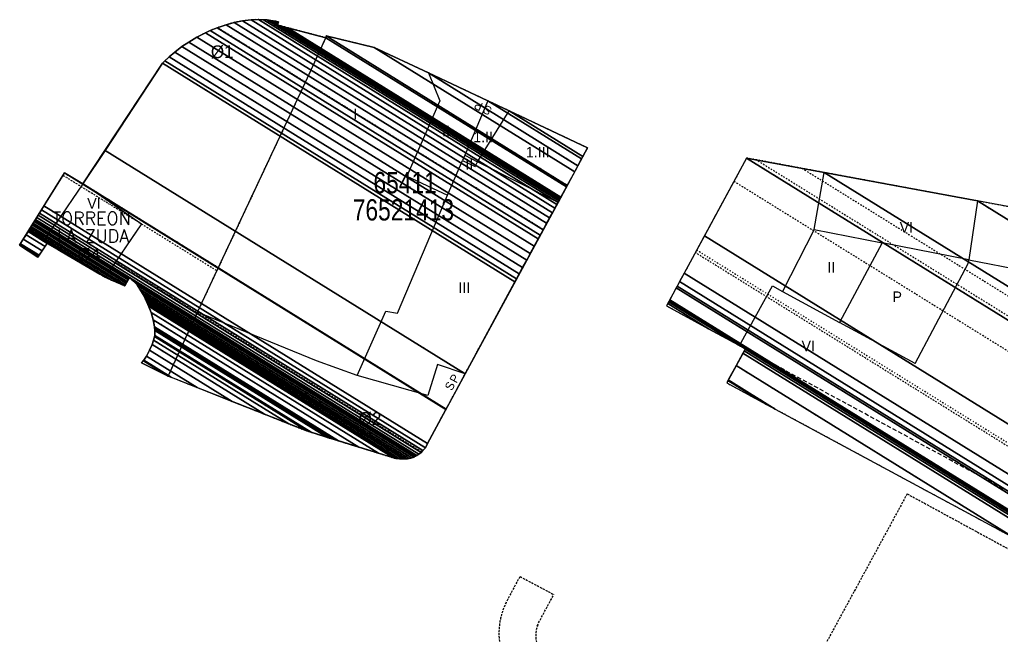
# Model space of a CAD drawing. Extents: x 676297 to 676945, y 613531 to 614154.
# Drawn here: x 676483.1 to 676598.5, y 614081.4 to 614153.8 of the extents above; entities that cross this region are included whole.
import ezdxf
from ezdxf.enums import TextEntityAlignment as Align

# ---------------------------------------------------------------- set-up
doc = ezdxf.new("R2010")
doc.units = 0
doc.header["$MEASUREMENT"] = 0
for name, pattern in [('DASHED', [0.75, 0.5, -0.25]), ('DOT', [0.25, 0, -0.25]), ('HIDDEN', [0.375, 0.25, -0.125])]:
    doc.linetypes.add(name, pattern=pattern)
doc.layers.get('0').update_dxf_attribs({"linetype": 'CONTINUOUS'})
for name, color, linetype in [('10', 7, 'CONTINUOUS'), ('11', 7, 'CONTINUOUS'), ('12', 7, 'CONTINUOUS'), ('13', 7, 'CONTINUOUS'), ('22', 7, 'CONTINUOUS'), ('25', 7, 'CONTINUOUS'), ('26', 7, 'CONTINUOUS'), ('27', 7, 'CONTINUOUS'), ('29', 7, 'CONTINUOUS'), ('62', 7, 'CONTINUOUS'), ('8', 7, 'CONTINUOUS')]:
    doc.layers.add(name, color=color, linetype=linetype)
doc.styles.add('ROMANS', font='ROMANS', dxfattribs={"height": 0.2})
doc.styles.get("Standard").update_dxf_attribs({"font": 'txt', "height": 0.2})

msp = doc.modelspace()

# ---------------------------------------------------------------- linework, layer by layer
at = {"layer": '10', "color": 215, "linetype": 'CONTINUOUS'}
for p, q in [((676506.34, 614152.86), (676507.41, 614153.22)), ((676507.41, 614153.22), (676508.34, 614153.49)), ((676508.34, 614153.49), (676509.34, 614153.67)), ((676509.34, 614153.67), (676510.33, 614153.8)), ((676510.33, 614153.8), (676511.21, 614153.82)), ((676511.21, 614153.82), (676512.17, 614153.78)), ((676512.17, 614153.78), (676512.84, 614153.69)), ((676512.84, 614153.69), (676513.22, 614153.62)), ((676513.22, 614153.62), (676513.54, 614153.55)), ((676513.54, 614153.55), (676513.44, 614153.18)), ((676513.44, 614153.18), (676519.11, 614151.69)), ((676503.98, 614151.74), (676504.97, 614152.28)), ((676504.97, 614152.28), (676505.54, 614152.54)), ((676505.54, 614152.54), (676506.34, 614152.86)), ((676519.11, 614151.69), (676519.17, 614151.9)), ((676519.17, 614151.9), (676524.79, 614150.54)), ((676501.37, 614150.01), (676502.22, 614150.66)), ((676502.22, 614150.66), (676503.02, 614151.18)), ((676503.02, 614151.18), (676503.98, 614151.74)), ((676500.71, 614149.43), (676501.37, 614150.01)), ((676524.79, 614150.54), (676531.17, 614147.55)), ((676490.57, 614134.5), (676499.94, 614148.68)), ((676499.94, 614148.68), (676500.22, 614148.96)), ((676500.22, 614148.96), (676500.71, 614149.43)), ((676531.17, 614147.55), (676538.16, 614144.27)), ((676538.16, 614144.27), (676540.65, 614143.1)), ((676540.65, 614143.1), (676549.87, 614138.74)), ((676549.87, 614138.74), (676546.4, 614132.34)), ((676568.54, 614137.55), (676559.14, 614120.18)), ((676568.54, 614137.55), (676577.64, 614135.86)), ((676577.64, 614135.86), (676595.67, 614132.5)), ((676546.4, 614132.34), (676535.48, 614112.2)), ((676654.61, 614121.52), (676595.67, 614132.5)), ((676486.39, 614127.53), (676485.28, 614125.91)), ((676493.19, 614123.54), (676486.39, 614127.53)), ((676495.5, 614122.53), (676493.19, 614123.53)), ((676496.05, 614123.5), (676495.5, 614122.53)), ((676496.51, 614123.08), (676496.05, 614123.5)), ((676496.96, 614122.65), (676496.51, 614123.08)), ((676497.28, 614122.12), (676496.96, 614122.65)), ((676497.76, 614121.3), (676497.28, 614122.12)), ((676498.21, 614120.34), (676497.76, 614121.3)), ((676498.61, 614119.41), (676498.21, 614120.34)), ((676559.14, 614120.18), (676567.71, 614115.5)), ((676498.85, 614118.55), (676498.61, 614119.41)), ((676499.01, 614117.7), (676498.85, 614118.55)), ((676499.05, 614117.28), (676499.01, 614117.7)), ((676499.03, 614116.7), (676499.05, 614117.28)), ((676498.72, 614115.62), (676498.87, 614116.16)), ((676498.87, 614116.16), (676499.03, 614116.7)), ((676498.07, 614114.27), (676498.41, 614114.97)), ((676498.41, 614114.97), (676498.72, 614115.62)), ((676568.4, 614115.12), (676566.21, 614111.12)), ((676568.4, 614115.12), (676567.71, 614115.5)), ((676497.48, 614113.48), (676497.75, 614113.78)), ((676497.75, 614113.78), (676498.07, 614114.27)), ((676500.61, 614111.93), (676497.48, 614113.48)), ((676516.87, 614105.47), (676500.61, 614111.93)), ((676535.48, 614112.2), (676531.07, 614103.99)), ((676566.21, 614111.12), (676570.88, 614108.59)), ((676570.88, 614108.59), (676571.91, 614108.05)), ((676571.91, 614108.05), (676600.18, 614092.78)), ((676527.17, 614102.28), (676516.87, 614105.47)), ((676530.81, 614103.49), (676530.52, 614103.16)), ((676531.07, 614103.99), (676530.81, 614103.49)), ((676527.49, 614102.24), (676527.17, 614102.28)), ((676527.81, 614102.21), (676527.49, 614102.24)), ((676528.22, 614102.18), (676527.81, 614102.21)), ((676528.58, 614102.19), (676528.22, 614102.18)), ((676528.91, 614102.25), (676528.58, 614102.19)), ((676529.17, 614102.3), (676528.91, 614102.25)), ((676529.48, 614102.4), (676529.17, 614102.3)), ((676529.74, 614102.56), (676529.48, 614102.4)), ((676530.05, 614102.75), (676529.74, 614102.56)), ((676530.32, 614102.93), (676530.05, 614102.75)), ((676530.52, 614103.16), (676530.32, 614102.93))]:
    msp.add_line(p, q, dxfattribs=at)
msp.add_lwpolyline([(676485.28, 614125.91), (676483.15, 614127.32), (676488.41, 614135.79), (676490.58, 614134.51)], dxfattribs=at)
at = {"layer": '11', "color": 215, "linetype": 'CONTINUOUS'}
for p, q in [((676516.73, 614146.48), (676519.11, 614151.69)), ((676504.01, 614119.37), (676516.73, 614146.48)), ((676490.58, 614134.51), (676490.6, 614134.54)), ((676490.6, 614134.54), (676497.47, 614129.81)), ((676497.47, 614129.81), (676493.19, 614123.54)), ((676500.61, 614111.93), (676504.01, 614119.37))]:
    msp.add_line(p, q, dxfattribs=at)
at = {"layer": '12', "color": 15, "linetype": 'CONTINUOUS'}
for p, q in [((676531.17, 614147.55), (676532.52, 614144.26)), ((676532.52, 614144.26), (676528.65, 614135.42)), ((676538.16, 614144.27), (676535.43, 614137.87)), ((676536.93, 614137.12), (676540.65, 614143.1)), ((676533.43, 614133.19), (676535.17, 614137.26)), ((676535.43, 614137.87), (676535.17, 614137.26)), ((676535.17, 614137.26), (676536.65, 614136.55)), ((676535.43, 614137.87), (676536.93, 614137.12)), ((676536.65, 614136.55), (676536.93, 614137.12)), ((676546.4, 614132.34), (676536.93, 614137.12)), ((676576.49, 614129.13), (676577.64, 614135.86)), ((676490.59, 614134.53), (676487.48, 614129.99)), ((676528.65, 614135.42), (676533.43, 614133.19)), ((676527.52, 614119.31), (676533.43, 614133.19)), ((676595.67, 614132.5), (676594.64, 614125.59)), ((676485.97, 614127.81), (676487.48, 614129.99)), ((676576.49, 614129.13), (676572.77, 614121.86)), ((676576.49, 614129.13), (676584.49, 614127.57)), ((676486.39, 614127.52), (676485.97, 614127.81)), ((676584.49, 614127.57), (676579.46, 614118.23)), ((676594.64, 614125.59), (676584.49, 614127.57)), ((676594.59, 614125.15), (676594.64, 614125.59)), ((676594.64, 614125.59), (676611.08, 614122.38)), ((676588.33, 614113.41), (676594.59, 614125.15)), ((676567.71, 614115.5), (676571.58, 614122.51)), ((676571.58, 614122.51), (676572.77, 614121.86)), ((676572.77, 614121.86), (676579.46, 614118.23)), ((676522.78, 614112), (676526.17, 614119.57)), ((676526.17, 614119.57), (676527.52, 614119.31)), ((676504.52, 614119.24), (676504.01, 614119.37)), ((676518.04, 614113.7), (676504.52, 614119.24)), ((676588.33, 614113.41), (676579.46, 614118.23)), ((676522.78, 614112), (676518.04, 614113.7)), ((676532.24, 614113.29), (676531.12, 614109.62)), ((676535.48, 614112.2), (676532.24, 614113.29)), ((676531.12, 614109.62), (676522.78, 614112))]:
    msp.add_line(p, q, dxfattribs=at)
at = {"layer": '12', "color": 15, "linetype": 'DASHED'}
msp.add_line((676598.69, 614098.68), (676568.4, 614115.12), dxfattribs=at)
at = {"layer": '8', "color": 15, "linetype": 'HIDDEN'}
for p, q in [((676587.41, 614098.08), (676570.05, 614066.14)), ((676587.41, 614098.08), (676626.05, 614077.04)), ((676540.24, 614085.17), (676541.94, 614088.36)), ((676541.94, 614088.36), (676545.9, 614086.25)), ((676543.94, 614082.58), (676545.9, 614086.25))]:
    msp.add_line(p, q, dxfattribs=at)
for centre, radius, start, end in [((676547.45, 614081.69), 8, 153.0029, 243.1902), ((676547.24, 614081.43), 3.47, 158.6397, 240.7254)]:
    msp.add_arc(centre, radius, start, end, dxfattribs=at)

# ---------------------------------------------------------------- texts
at = {"layer": '13', "color": 15, "linetype": 'CONTINUOUS'}
for s, p in [('I', (676522.57, 614142.71)), ('II', (676533.25, 614140.74)), ('1.II', (676537.6, 614140.03)), ('1.III', (676544.01, 614138.24)), ('II', (676535.96, 614136.81)), ('VI', (676491.88, 614132.21)), ('VI', (676587.32, 614129.41)), ('II', (676578.49, 614124.69)), ('III', (676535.38, 614122.32)), ('P', (676586.24, 614121.24)), ('VI', (676575.79, 614115.46))]:
    msp.add_text(s, height=1.25, dxfattribs=at).set_placement(p, align=Align.MIDDLE)
at = {"layer": '22', "color": 7, "linetype": 'CONTINUOUS'}
for s, rotation, p in [('P', 153.9949, (676537.04, 614143.67)), ('S', 153.9949, (676538.1, 614143.17)), ('P', 61.5641, (676534.24, 614111.64)), ('S', 61.5641, (676533.69, 614110.75))]:
    msp.add_text(s, height=1, rotation=rotation, dxfattribs=at).set_placement(p, align=Align.MIDDLE)
at = {"layer": '25', "color": 215, "linetype": 'CONTINUOUS', "width": 0.8}
msp.add_text('65411', height=2.5, dxfattribs=at).set_placement((676528.43, 614134.66), align=Align.MIDDLE)
at = {"layer": '26', "color": 215, "linetype": 'CONTINUOUS', "width": 0.8}
msp.add_text('76521413', height=2.5, dxfattribs=at).set_placement((676528.23, 614131.46), align=Align.MIDDLE)
at = {"layer": '26', "color": 215, "linetype": 'CONTINUOUS'}
msp.add_text('O', height=0.1, dxfattribs=at).set_placement((676528.77, 614133.06), align=Align.MIDDLE)
at = {"layer": '27', "color": 215, "linetype": 'CONTINUOUS'}
for s, p in [('%%c1', (676506.95, 614150.04)), ('%%c4', (676491.27, 614126.21)), ('%%c2', (676524.31, 614106.94))]:
    msp.add_text(s, height=1.5, dxfattribs=at).set_placement(p, align=Align.MIDDLE)
at = {"layer": '29', "color": 215, "linetype": 'CONTINUOUS', "style": 'ROMANS'}
for s, p in [('TORREON', (676491.59, 614130.46)), ('LA ZUDA', (676491.77, 614128.38))]:
    msp.add_text(s, height=1.5, dxfattribs=at).set_placement(p, align=Align.MIDDLE)

# ---------------------------------------------------------------- meshes
at = {"color": 7, "linetype": 'DOT'}
mesh = msp.add_polyface(dxfattribs=at)
corners = [(676497.48, 614113.48), (676497.7, 614113.73), (676500.61, 614111.93), (676497.75, 614113.78), (676500.64, 614111.99), (676498.07, 614114.27), (676500.88, 614112.52), (676498.41, 614114.97), (676501.21, 614113.24), (676498.72, 614115.62), (676501.51, 614113.89), (676498.87, 614116.16), (676501.73, 614114.39), (676499.03, 614116.7), (676501.96, 614114.88), (676499.05, 614117.28), (676502.17, 614115.35), (676499.01, 614117.7), (676502.31, 614115.66), (676498.85, 614118.55), (676502.58, 614116.24), (676498.61, 614119.41), (676502.83, 614116.8), (676498.21, 614120.34), (676503.07, 614117.32), (676493.19, 614123.53), (676498.16, 614120.44), (676503.1, 614117.38), (676493.4, 614123.84), (676495.5, 614122.53), (676497.87, 614121.06), (676503.26, 614117.73), (676493.48, 614123.96), (676495.57, 614122.66), (676497.76, 614121.3), (676503.32, 614117.86), (676493.73, 614124.32), (676495.79, 614123.04), (676497.28, 614122.12), (676503.5, 614118.26), (676493.89, 614124.56), (676495.93, 614123.29), (676496.96, 614122.65), (676503.62, 614118.52), (676493.96, 614124.66), (676496, 614123.4), (676496.51, 614123.08), (676503.67, 614118.64), (676494.03, 614124.76), (676496.05, 614123.5), (676503.72, 614118.75), (676494.41, 614125.32), (676504.01, 614119.37), (676497.46, 614129.8), (676506.32, 614124.3), (676490.59, 614134.53), (676506.49, 614124.67), (676499.94, 614148.68), (676513.74, 614140.12), (676500.22, 614148.96), (676513.91, 614140.47), (676500.71, 614149.43), (676514.19, 614141.07), (676501.37, 614150.01), (676514.55, 614141.84), (676502.22, 614150.66), (676514.98, 614142.75), (676502.22, 614150.66), (676515.35, 614143.54), (676503.02, 614151.18), (676515.77, 614144.43), (676503.98, 614151.74), (676516.19, 614145.33), (676504.97, 614152.28), (676516.41, 614145.8), (676505.54, 614152.54), (676516.71, 614146.43), (676506.34, 614152.86), (676516.73, 614146.48), (676506.4, 614152.88), (676517.07, 614147.23), (676507.41, 614153.22), (676517.38, 614147.89), (676508.34, 614153.49), (676517.66, 614148.51), (676509.34, 614153.67), (676517.92, 614149.09), (676510.33, 614153.8), (676518.12, 614149.53), (676511.21, 614153.82), (676518.33, 614149.97), (676512.17, 614153.78), (676518.39, 614150.11), (676513.44, 614153.18), (676512.55, 614153.73), (676518.44, 614150.22), (676513.84, 614153.07), (676513.47, 614153.3), (676512.84, 614153.69), (676518.5, 614150.35), (676514.31, 614152.95), (676513.51, 614153.44), (676513.22, 614153.62), (676518.54, 614150.44), (676514.65, 614152.86), (676513.54, 614153.55), (676519.11, 614151.69)]
mesh.append_faces([[corners[k] for k in face] for face in [(0, 0, 2, 1), (1, 2, 4, 3), (3, 4, 6, 5), (5, 6, 8, 7), (7, 8, 10, 9), (9, 10, 12, 11), (11, 12, 14, 13), (13, 14, 16, 15), (15, 16, 18, 17), (17, 18, 20, 19), (19, 20, 22, 21), (21, 22, 24, 23), (23, 24, 27, 26), (25, 25, 29, 28), (26, 27, 31, 30), (28, 29, 33, 32), (30, 31, 35, 34), (32, 33, 37, 36), (34, 35, 39, 38), (36, 37, 41, 40), (38, 39, 43, 42), (40, 41, 45, 44), (42, 43, 47, 46), (44, 45, 49, 48), (46, 47, 50, 49), (48, 50, 52, 51), (51, 52, 54, 53), (53, 54, 56, 55), (55, 56, 58, 57), (57, 58, 60, 59), (59, 60, 62, 61), (61, 62, 64, 63), (63, 64, 66, 65), (67, 66, 68, 69), (69, 68, 70, 71), (71, 70, 72, 73), (73, 72, 74, 75), (75, 74, 76, 77), (77, 76, 78, 79), (79, 78, 80, 81), (81, 80, 82, 83), (83, 82, 84, 85), (85, 84, 86, 87), (87, 86, 88, 89), (89, 88, 90, 91), (91, 90, 92, 94), (94, 93, 97, 98), (93, 92, 95, 96), (98, 97, 101, 102), (96, 95, 99, 100), (102, 101, 105, 105), (100, 99, 103, 104), (104, 103, 106, 106)]], dxfattribs={"vtx0": -1, "vtx2": -1, "color": 7})
mesh = msp.add_polyface(dxfattribs=at)
corners = [(676500.61, 614111.93), (676516.87, 614105.47), (676501.9, 614114.76), (676527.17, 614102.28), (676503.04, 614117.25), (676527.49, 614102.24), (676503.09, 614117.37), (676527.81, 614102.21), (676503.15, 614117.5), (676528.22, 614102.18), (676503.23, 614117.68), (676528.58, 614102.19), (676503.31, 614117.86), (676528.91, 614102.25), (676503.41, 614118.06), (676529.17, 614102.3), (676503.48, 614118.23), (676529.48, 614102.4), (676503.59, 614118.46), (676529.74, 614102.56), (676503.7, 614118.7), (676530.05, 614102.75), (676503.84, 614119), (676530.32, 614102.93), (676503.96, 614119.28), (676530.39, 614103.01), (676504.01, 614119.37), (676530.52, 614103.16), (676504.09, 614119.54), (676530.81, 614103.49), (676504.27, 614119.94), (676531.07, 614103.99), (676504.51, 614120.45), (676535.48, 614112.2), (676508.5, 614128.94), (676535.48, 614112.2), (676516.73, 614146.48), (676544.67, 614129.15), (676518.25, 614149.8), (676546.4, 614132.34), (676519.11, 614151.69), (676547.39, 614134.16), (676519.17, 614151.9), (676547.48, 614134.34), (676524.79, 614150.54), (676548.35, 614135.93), (676531.17, 614147.55), (676548.74, 614136.65), (676538.16, 614144.27), (676549.17, 614137.44), (676540.65, 614143.1), (676549.32, 614137.73), (676549.87, 614138.74)]
mesh.append_faces([[corners[k] for k in face] for face in [(0, 0, 1, 2), (2, 1, 3, 4), (4, 3, 5, 6), (6, 5, 7, 8), (8, 7, 9, 10), (10, 9, 11, 12), (12, 11, 13, 14), (14, 13, 15, 16), (16, 15, 17, 18), (18, 17, 19, 20), (20, 19, 21, 22), (22, 21, 23, 24), (24, 23, 25, 26), (26, 25, 27, 28), (28, 27, 29, 30), (30, 29, 31, 32), (32, 31, 33, 34), (34, 35, 37, 36), (36, 37, 39, 38), (38, 39, 41, 40), (40, 41, 43, 42), (42, 43, 45, 44), (44, 45, 47, 46), (46, 47, 49, 48), (48, 49, 51, 50), (50, 51, 52, 52)]], dxfattribs={"vtx0": -1, "vtx2": -1, "color": 7})
mesh = msp.add_polyface(dxfattribs=at)
corners = [(676566.21, 614111.12), (676570.88, 614108.59), (676566.36, 614111.4), (676571.91, 614108.05), (676566.4, 614111.47), (676600.18, 614092.78), (676567.32, 614113.15), (676600.93, 614094.27), (676568.12, 614114.61), (676559.14, 614120.18), (676601.07, 614094.55), (676568.27, 614114.89), (676564.09, 614117.48), (676559.28, 614120.46), (676604.24, 614092.85), (676568.38, 614115.09), (676567.71, 614115.5), (676559.39, 614120.66), (676604.85, 614092.53), (676568.4, 614115.12), (676559.41, 614120.7), (676605.56, 614092.14), (676559.44, 614120.74), (676608.19, 614090.72), (676559.52, 614120.9), (676631.48, 614078.14), (676560.28, 614122.29), (676633.7, 614082.31), (676562.53, 614126.44), (676633.85, 614082.6), (676562.68, 614126.73), (676638.18, 614090.72), (676567.06, 614134.81), (676639.65, 614093.47), (676568.54, 614137.55), (676639.84, 614093.83), (676569.65, 614137.35), (676640.78, 614095.59), (676575.05, 614136.34), (676641.23, 614096.43), (676577.64, 614135.86), (676644.36, 614102.31), (676595.67, 614132.5), (676646.1, 614105.56), (676605.64, 614130.64), (676646.38, 614106.09), (676607.25, 614130.34), (676650.23, 614113.32), (676629.45, 614126.21), (676650.92, 614114.61), (676633.39, 614125.47), (676651.66, 614116), (676637.66, 614124.68), (676654.61, 614121.52), (676654.61, 614121.52)]
mesh.append_faces([[corners[k] for k in face] for face in [(0, 0, 1, 2), (2, 1, 3, 4), (4, 3, 5, 6), (6, 5, 7, 8), (9, 9, 12, 13), (8, 7, 10, 11), (13, 12, 16, 17), (11, 10, 14, 15), (17, 16, 19, 20), (15, 14, 18, 19), (20, 18, 21, 22), (22, 21, 23, 24), (24, 23, 25, 26), (26, 25, 27, 28), (28, 27, 29, 30), (30, 29, 31, 32), (32, 31, 33, 34), (34, 33, 35, 36), (36, 35, 37, 38), (38, 37, 39, 40), (40, 39, 41, 42), (42, 41, 43, 44), (44, 43, 45, 46), (46, 45, 47, 48), (48, 47, 49, 50), (50, 49, 51, 52), (52, 51, 54, 53)]], dxfattribs={"vtx0": -1, "vtx2": -1, "color": 7})
mesh = msp.add_polyface(dxfattribs=at)
corners = [(676485.27, 614125.9), (676485.32, 614125.97), (676483.15, 614127.31), (676486.39, 614127.52), (676484.14, 614128.91), (676493.19, 614123.53), (676484.24, 614129.07), (676497.46, 614129.8), (676488.24, 614135.52), (676492.02, 614133.55), (676488.41, 614135.79), (676491.21, 614134.1), (676490.57, 614134.5), (676490.59, 614134.53), (676490.59, 614134.53)]
mesh.append_faces([[corners[k] for k in face] for face in [(0, 0, 1, 2), (2, 1, 3, 4), (4, 3, 5, 6), (6, 5, 7, 8), (8, 7, 9, 10), (10, 9, 11, 12), (12, 11, 14, 13)]], dxfattribs={"vtx0": -1, "vtx2": -1, "color": 7})
at = {"layer": '62', "color": 7, "linetype": 'CONTINUOUS'}
mesh = msp.add_polyface(dxfattribs=at)
corners = [(676497.48, 614113.48), (676500.61, 614111.93), (676497.7, 614113.73), (676500.95, 614111.8), (676497.75, 614113.78), (676504.01, 614110.58), (676498.07, 614114.27), (676508.12, 614108.95), (676498.41, 614114.97), (676511.9, 614107.45), (676498.72, 614115.62), (676514.76, 614106.31), (676498.87, 614116.16), (676516.87, 614105.47), (676498.99, 614116.56), (676517.4, 614105.31), (676499.03, 614116.7), (676519.32, 614104.71), (676499.05, 614117.28), (676519.56, 614104.64), (676499.04, 614117.36), (676485.27, 614125.9), (676519.87, 614104.55), (676499.03, 614117.46), (676485.32, 614125.97), (676483.15, 614127.31), (676520.6, 614104.32), (676499.01, 614117.7), (676485.43, 614126.13), (676483.25, 614127.48), (676523, 614103.58), (676498.85, 614118.55), (676485.79, 614126.65), (676483.58, 614128.01), (676525.32, 614102.86), (676498.61, 614119.41), (676486.14, 614127.15), (676483.91, 614128.53), (676527, 614102.34), (676498.3, 614120.13), (676486.39, 614127.52), (676484.14, 614128.91), (676527.17, 614102.28), (676498.27, 614120.2), (676488.02, 614126.56), (676484.16, 614128.95), (676527.38, 614102.25), (676498.21, 614120.34), (676490.97, 614124.83), (676484.21, 614129.02), (676527.49, 614102.24), (676498.18, 614120.41), (676492.56, 614123.9), (676484.23, 614129.06), (676527.53, 614102.23), (676498.16, 614120.44), (676493.19, 614123.53), (676484.24, 614129.07), (676527.81, 614102.21), (676498.07, 614120.65), (676493.95, 614123.2), (676484.31, 614129.18), (676528.22, 614102.18), (676497.91, 614120.97), (676495.17, 614122.67), (676484.41, 614129.35), (676528.32, 614102.19), (676497.87, 614121.06), (676495.5, 614122.53), (676484.44, 614129.39), (676528.58, 614102.19), (676497.76, 614121.3), (676495.57, 614122.66), (676484.51, 614129.51), (676528.59, 614102.19), (676497.76, 614121.3), (676495.57, 614122.66), (676484.52, 614129.51), (676528.91, 614102.25), (676497.52, 614121.71), (676495.68, 614122.85), (676484.63, 614129.7), (676529.17, 614102.3), (676497.32, 614122.05), (676495.77, 614123.01), (676484.73, 614129.86), (676529.22, 614102.32), (676497.28, 614122.12), (676495.79, 614123.04), (676484.75, 614129.89), (676529.48, 614102.4), (676497.04, 614122.52), (676495.9, 614123.23), (676484.86, 614130.07), (676529.55, 614102.45), (676496.96, 614122.65), (676495.93, 614123.29), (676484.9, 614130.13), (676529.68, 614102.52), (676496.51, 614123.08), (676496, 614123.4), (676484.97, 614130.24), (676529.74, 614102.56), (676496.24, 614123.33), (676496.03, 614123.46), (676485, 614130.3), (676529.79, 614102.59), (676496.05, 614123.5), (676485.03, 614130.34), (676530.05, 614102.75), (676485.17, 614130.57), (676530.32, 614102.93), (676485.33, 614130.83), (676530.52, 614103.16), (676485.48, 614131.08), (676530.81, 614103.49), (676485.71, 614131.45), (676531.07, 614103.99), (676486.01, 614131.93), (676533.22, 614108), (676488.41, 614135.79), (676533.24, 614108.04), (676490.57, 614134.5), (676535.48, 614112.2), (676493.18, 614138.43), (676541.34, 614123.01), (676499.94, 614148.68), (676541.53, 614123.35), (676500.22, 614148.96), (676541.84, 614123.93), (676500.71, 614149.43), (676542.24, 614124.67), (676501.37, 614150.01), (676542.72, 614125.55), (676502.22, 614150.66), (676543.13, 614126.31), (676503.02, 614151.18), (676543.6, 614127.18), (676503.98, 614151.74), (676544.07, 614128.04), (676504.97, 614152.28), (676544.31, 614128.49), (676505.54, 614152.54), (676544.65, 614129.11), (676506.34, 614152.86), (676545.06, 614129.88), (676507.41, 614153.22), (676545.41, 614130.51), (676508.34, 614153.49), (676545.73, 614131.11), (676509.34, 614153.67), (676546.03, 614131.66), (676510.33, 614153.8), (676546.26, 614132.08), (676511.21, 614153.82), (676546.4, 614132.34), (676511.8, 614153.79), (676546.49, 614132.51), (676512.17, 614153.78), (676546.56, 614132.64), (676512.55, 614153.73), (676513.44, 614153.18), (676546.62, 614132.75), (676512.84, 614153.69), (676513.47, 614153.3), (676513.84, 614153.07), (676546.69, 614132.87), (676513.22, 614153.62), (676513.51, 614153.44), (676514.31, 614152.95), (676546.74, 614132.96), (676513.54, 614153.55), (676514.65, 614152.86), (676547.39, 614134.16), (676519.11, 614151.69), (676547.48, 614134.34), (676519.17, 614151.9), (676548.35, 614135.93), (676524.79, 614150.54), (676548.74, 614136.65), (676531.17, 614147.55), (676549.17, 614137.44), (676538.16, 614144.27), (676549.32, 614137.73), (676540.65, 614143.1), (676549.87, 614138.74), (676549.87, 614138.74)]
mesh.append_faces([[corners[k] for k in face] for face in [(0, 0, 1, 2), (2, 1, 3, 4), (4, 3, 5, 6), (6, 5, 7, 8), (8, 7, 9, 10), (10, 9, 11, 12), (12, 11, 13, 14), (14, 13, 15, 16), (16, 15, 17, 18), (18, 17, 19, 20), (21, 21, 24, 25), (20, 19, 22, 23), (25, 24, 28, 29), (23, 22, 26, 27), (29, 28, 32, 33), (27, 26, 30, 31), (33, 32, 36, 37), (31, 30, 34, 35), (37, 36, 40, 41), (35, 34, 38, 39), (41, 40, 44, 45), (39, 38, 42, 43), (45, 44, 48, 49), (43, 42, 46, 47), (49, 48, 52, 53), (47, 46, 50, 51), (53, 52, 56, 57), (51, 50, 54, 55), (57, 56, 60, 61), (55, 54, 58, 59), (61, 60, 64, 65), (59, 58, 62, 63), (65, 64, 68, 69), (63, 62, 66, 67), (69, 68, 72, 73), (67, 66, 70, 71), (73, 72, 76, 77), (71, 70, 74, 75), (77, 76, 80, 81), (75, 74, 78, 79), (81, 80, 84, 85), (79, 78, 82, 83), (85, 84, 88, 89), (83, 82, 86, 87), (89, 88, 92, 93), (87, 86, 90, 91), (93, 92, 96, 97), (91, 90, 94, 95), (97, 96, 100, 101), (95, 94, 98, 99), (101, 100, 104, 105), (99, 98, 102, 103), (105, 104, 107, 108), (103, 102, 106, 107), (108, 106, 109, 110), (110, 109, 111, 112), (112, 111, 113, 114), (114, 113, 115, 116), (116, 115, 117, 118), (118, 117, 119, 120), (120, 119, 121, 122), (122, 121, 123, 124), (124, 123, 125, 126), (126, 125, 127, 128), (128, 127, 129, 130), (130, 129, 131, 132), (132, 131, 133, 134), (134, 133, 135, 136), (136, 135, 137, 138), (138, 137, 139, 140), (140, 139, 141, 142), (142, 141, 143, 144), (144, 143, 145, 146), (146, 145, 147, 148), (148, 147, 149, 150), (150, 149, 151, 152), (152, 151, 153, 154), (154, 153, 155, 156), (156, 155, 157, 158), (158, 157, 159, 160), (160, 161, 164, 163), (161, 159, 162, 165), (163, 164, 168, 167), (165, 162, 166, 169), (167, 168, 171, 171), (169, 166, 170, 172), (172, 170, 173, 174), (174, 173, 175, 176), (176, 175, 177, 178), (178, 177, 179, 180), (180, 179, 181, 182), (182, 181, 183, 184), (184, 183, 186, 185)]], dxfattribs={"vtx0": -1, "vtx2": -1, "color": 7})
mesh = msp.add_polyface(dxfattribs=at)
corners = [(676566.21, 614111.12), (676566.36, 614111.4), (676570.88, 614108.59), (676571.91, 614108.05), (676566.4, 614111.47), (676571.91, 614108.05), (676600.18, 614092.78), (676567.32, 614113.15), (676600.93, 614094.27), (676559.14, 614120.18), (676568.12, 614114.61), (676601.07, 614094.55), (676559.28, 614120.46), (676564.09, 614117.48), (676568.27, 614114.89), (676604.24, 614092.85), (676559.39, 614120.66), (676567.71, 614115.5), (676568.38, 614115.09), (676604.85, 614092.53), (676559.41, 614120.7), (676568.4, 614115.12), (676605.56, 614092.14), (676559.44, 614120.74), (676608.19, 614090.72), (676559.52, 614120.9), (676631.48, 614078.14), (676560.28, 614122.29), (676634.79, 614076.36), (676560.38, 614122.49), (676643.96, 614071.38), (676560.67, 614123.02), (676661.1, 614062.08), (676561.21, 614124.01), (676663.49, 614066.47), (676563.59, 614128.41), (676668.45, 614075.61), (676568.54, 614137.55), (676670.05, 614078.57), (676577.64, 614135.86), (676673.22, 614084.42), (676595.67, 614132.5), (676676.23, 614089.95), (676612.73, 614129.32), (676683.6, 614103.55), (676654.61, 614121.52), (676689.78, 614114.95)]
mesh.append_faces([[corners[k] for k in face] for face in [(0, 0, 2, 1), (1, 2, 5, 4), (4, 3, 6, 7), (7, 6, 8, 10), (9, 9, 13, 12), (10, 8, 11, 14), (12, 13, 17, 16), (14, 11, 15, 18), (16, 17, 21, 20), (18, 15, 19, 21), (20, 19, 22, 23), (23, 22, 24, 25), (25, 24, 26, 27), (27, 26, 28, 29), (29, 28, 30, 31), (31, 30, 32, 33), (33, 32, 34, 35), (35, 34, 36, 37), (37, 36, 38, 39), (39, 38, 40, 41), (41, 40, 42, 43), (43, 42, 44, 45), (45, 44, 46, 46)]], dxfattribs={"vtx0": -1, "vtx2": -1, "color": 7})

doc.saveas('drawing.dxf')
